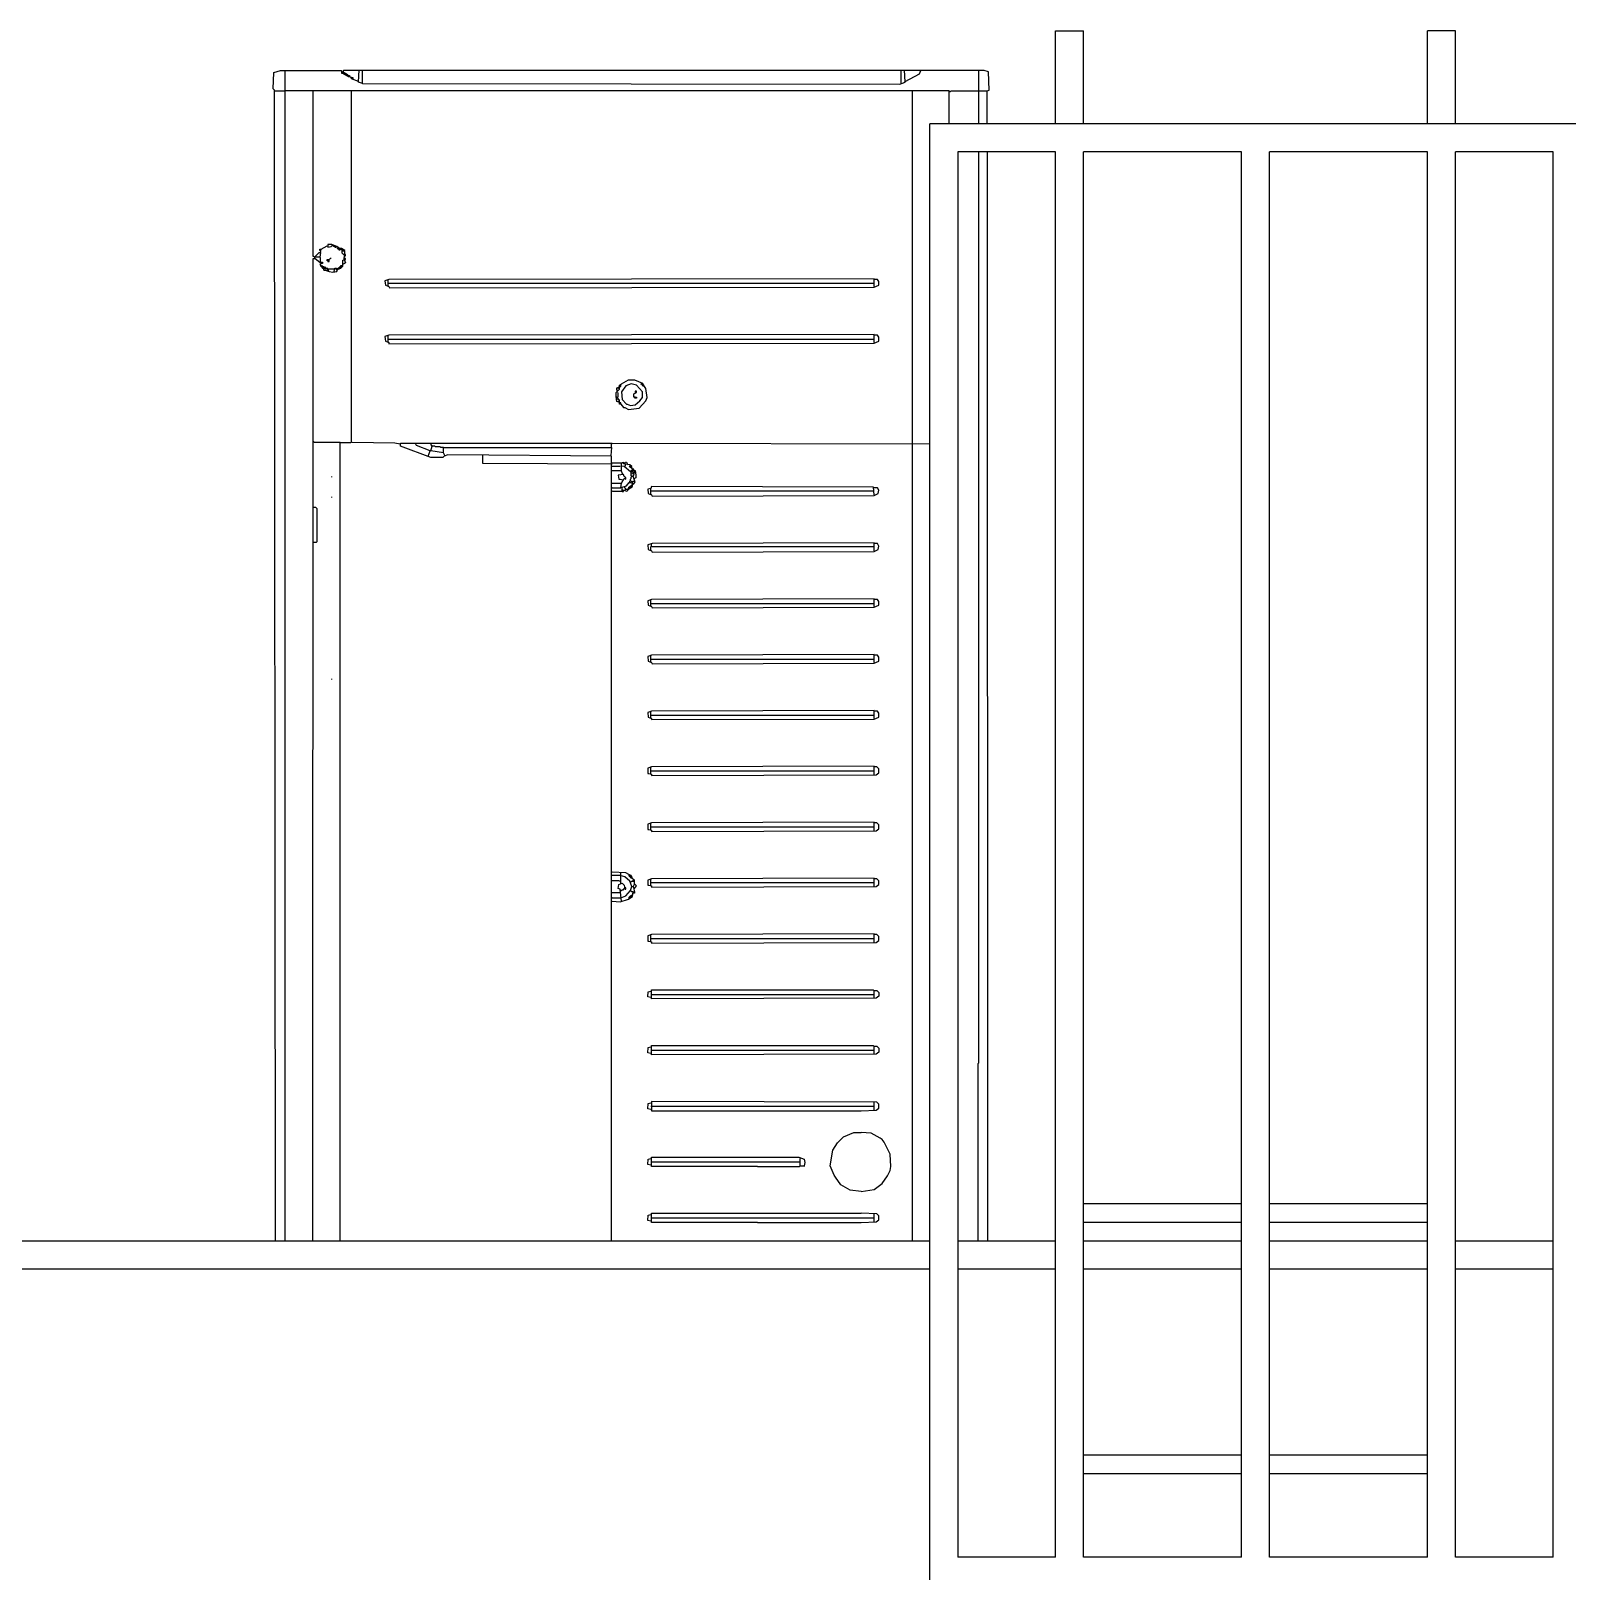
# Model space of a CAD drawing. Extents: x 3792242 to 5145247, y -1546315 to -1031918.
# Drawn here: x 3852136 to 3853788, y -1489085 to -1487430 of the extents above; entities that cross this region are included whole.
import ezdxf

# ---------------------------------------------------------------- set-up
doc = ezdxf.new("R2010")
doc.units = 0
doc.header["$MEASUREMENT"] = 0
for name, color, linetype in [('POZEMOK', 7, 'CONTINUOUS'), ('TENKÁ', 7, 'CONTINUOUS'), ('tzb', 153, 'CONTINUOUS'), ('ZZ-chladenie', 133, 'CONTINUOUS')]:
    doc.layers.add(name, color=color, linetype=linetype)

msp = doc.modelspace()

# ---------------------------------------------------------------- linework, layer by layer
at = {"layer": 'POZEMOK', "color": 8}
for p, q in [((3853237.693, -1487530.27), (3853237.693, -1487430.27)), ((3853237.693, -1487430.27), (3853267.693, -1487430.27)), ((3853267.693, -1487530.27), (3853267.693, -1487430.27)), ((3853667.693, -1487430.27), (3853637.693, -1487430.27)), ((3853637.693, -1487530.27), (3853637.693, -1487430.27)), ((3853667.693, -1487530.27), (3853667.693, -1487430.27))]:
    msp.add_line(p, q, dxfattribs=at)
at = {"layer": 'TENKÁ'}
for p, q in [((3810412.693, -1488730.27), (3853102.693, -1488730.27)), ((3853132.693, -1488730.27), (3853237.693, -1488730.27)), ((3853267.693, -1488730.27), (3853437.693, -1488730.27)), ((3853467.693, -1488730.27), (3853637.693, -1488730.27)), ((3853667.693, -1488730.27), (3853772.693, -1488730.27)), ((3811012.693, -1488760.27), (3853102.693, -1488760.27)), ((3853132.693, -1488760.27), (3853237.693, -1488760.27)), ((3853267.693, -1488760.27), (3853437.693, -1488760.27)), ((3853467.693, -1488760.27), (3853637.693, -1488760.27)), ((3853667.693, -1488760.27), (3853772.693, -1488760.27))]:
    msp.add_line(p, q, dxfattribs=at)
at = {"layer": 'tzb', "color": 8, "ltscale": 0.25}
for p, q in [((3853102.693, -1490640.27), (3853102.693, -1487530.27)), ((3853802.693, -1487530.27), (3853102.693, -1487530.27)), ((3853132.693, -1487560.27), (3853132.693, -1489070.27)), ((3853237.693, -1487560.27), (3853132.693, -1487560.27)), ((3853237.693, -1489070.27), (3853237.693, -1487560.27)), ((3853437.693, -1487560.27), (3853267.693, -1487560.27)), ((3853267.693, -1489070.27), (3853267.693, -1487560.27)), ((3853437.693, -1489070.27), (3853437.693, -1487560.27)), ((3853637.693, -1487560.27), (3853467.693, -1487560.27)), ((3853467.693, -1489070.27), (3853467.693, -1487560.27)), ((3853637.693, -1489070.27), (3853637.693, -1487560.27)), ((3853772.693, -1487560.27), (3853667.693, -1487560.27)), ((3853667.693, -1489070.27), (3853667.693, -1487560.27)), ((3853772.693, -1489070.27), (3853772.693, -1487560.27)), ((3853267.693, -1488690.27), (3853437.693, -1488690.27)), ((3853467.693, -1488690.27), (3853637.693, -1488690.27)), ((3853267.693, -1488710.27), (3853437.693, -1488710.27)), ((3853467.693, -1488710.27), (3853637.693, -1488710.27)), ((3853267.693, -1488960.27), (3853437.693, -1488960.27)), ((3853467.693, -1488960.27), (3853637.693, -1488960.27)), ((3853267.693, -1488980.27), (3853437.693, -1488980.27)), ((3853467.693, -1488980.27), (3853637.693, -1488980.27)), ((3853237.693, -1489070.27), (3853132.693, -1489070.27)), ((3853437.693, -1489070.27), (3853267.693, -1489070.27)), ((3853637.693, -1489070.27), (3853467.693, -1489070.27)), ((3853772.693, -1489070.27), (3853667.693, -1489070.27))]:
    msp.add_line(p, q, dxfattribs=at)
at = {"layer": 'ZZ-chladenie'}
for p, q in [((3852396.976, -1487492.572), (3852397.681, -1487474.921)), ((3852397.681, -1487474.921), (3852404.742, -1487472.802)), ((3852404.742, -1487472.802), (3852470.405, -1487472.802)), ((3852409.684, -1488730.27), (3852409.684, -1487472.802)), ((3852470.405, -1487472.802), (3852470.405, -1487475.626)), ((3852471.111, -1487474.214), (3852470.405, -1487474.214)), ((3852470.405, -1487475.626), (3852471.817, -1487475.626)), ((3852471.817, -1487474.921), (3852471.111, -1487474.214)), ((3852472.523, -1487472.802), (3852471.817, -1487474.921)), ((3852471.817, -1487474.921), (3852473.229, -1487474.921)), ((3852471.817, -1487475.626), (3852471.817, -1487476.333)), ((3852471.817, -1487475.626), (3852476.054, -1487478.451)), ((3853160.925, -1487472.802), (3852472.523, -1487472.802)), ((3852473.229, -1487474.921), (3852476.759, -1487477.039)), ((3852473.229, -1487476.333), (3852473.229, -1487475.626)), ((3852473.229, -1487477.039), (3852473.229, -1487476.333)), ((3852473.935, -1487477.039), (3852473.229, -1487477.039)), ((3852473.935, -1487477.039), (3852474.642, -1487476.333)), ((3852474.642, -1487476.333), (3852475.347, -1487477.039)), ((3852475.347, -1487477.745), (3852475.347, -1487478.451)), ((3852476.054, -1487478.451), (3852478.878, -1487478.451)), ((3852476.759, -1487477.039), (3852476.759, -1487478.451)), ((3852477.466, -1487479.863), (3852477.466, -1487478.451)), ((3852478.878, -1487479.863), (3852477.466, -1487479.863)), ((3852478.878, -1487478.451), (3852478.878, -1487479.863)), ((3852479.584, -1487479.863), (3852478.878, -1487479.863)), ((3852480.29, -1487480.569), (3852479.584, -1487479.863)), ((3852480.996, -1487480.569), (3852480.29, -1487480.569)), ((3852480.996, -1487481.981), (3852480.996, -1487480.569)), ((3852480.996, -1487480.569), (3852482.408, -1487480.569)), ((3852482.408, -1487480.569), (3852482.408, -1487481.981)), ((3852488.762, -1487485.512), (3852489.469, -1487472.097)), ((3852492.999, -1487486.924), (3852492.999, -1487472.097)), ((3853071.963, -1487486.924), (3853071.963, -1487472.097)), ((3853076.199, -1487485.512), (3853075.493, -1487472.097)), ((3853076.199, -1487484.805), (3853091.732, -1487476.333)), ((3853091.732, -1487476.333), (3853093.144, -1487472.802)), ((3853093.144, -1487472.802), (3853093.144, -1487472.097)), ((3853155.277, -1487530.27), (3853155.277, -1487472.802)), ((3853165.868, -1487474.214), (3853160.925, -1487472.802)), ((3853166.574, -1487493.984), (3853165.868, -1487474.214)), ((3852398.388, -1487493.984), (3852396.976, -1487492.572)), ((3852399.436, -1488730.27), (3852398.388, -1487493.984)), ((3852399.093, -1487494.69), (3852409.684, -1487494.69)), ((3853123.505, -1487494.69), (3852409.684, -1487494.69)), ((3852440.045, -1487495.396), (3852439.339, -1487494.69)), ((3852440.045, -1487672.616), (3852440.045, -1487495.396)), ((3852488.762, -1487484.805), (3852480.996, -1487481.981)), ((3852480.996, -1487871.722), (3852480.996, -1487494.69)), ((3852492.999, -1487486.924), (3852488.762, -1487485.512)), ((3852492.999, -1487486.924), (3853070.551, -1487487.63)), ((3853070.551, -1487487.63), (3853076.199, -1487485.512)), ((3853076.199, -1487484.805), (3853075.493, -1487484.1)), ((3853083.966, -1487530.27), (3853083.966, -1487494.69)), ((3853083.966, -1488730.27), (3853083.966, -1487494.69)), ((3853123.523, -1487530.27), (3853123.505, -1487494.69)), ((3853124.211, -1487495.396), (3853123.505, -1487495.396)), ((3853124.211, -1487495.396), (3853124.917, -1487495.396)), ((3853124.917, -1487495.396), (3853125.623, -1487494.69)), ((3853125.623, -1487494.69), (3853155.277, -1487494.69)), ((3853155.277, -1487494.69), (3853164.456, -1487494.69)), ((3853164.456, -1487494.69), (3853166.574, -1487493.984)), ((3853164.472, -1487530.27), (3853164.456, -1487494.69)), ((3853164.472, -1487530.27), (3853164.456, -1487494.69)), ((3853155.277, -1488538.943), (3853155.277, -1487560.27)), ((3853165.025, -1488730.27), (3853164.486, -1487560.27)), ((3853165.025, -1488730.27), (3853164.486, -1487560.27)), ((3852448.518, -1487664.849), (3852454.872, -1487661.319)), ((3852454.872, -1487661.319), (3852455.578, -1487662.025)), ((3852459.814, -1487659.907), (3852455.578, -1487659.907)), ((3852455.578, -1487659.907), (3852455.578, -1487662.731)), ((3852455.578, -1487662.731), (3852459.108, -1487662.025)), ((3852459.108, -1487662.025), (3852460.521, -1487660.613)), ((3852465.463, -1487662.025), (3852459.814, -1487659.907)), ((3852460.521, -1487660.613), (3852460.521, -1487659.907)), ((3852461.933, -1487662.025), (3852461.933, -1487660.613)), ((3852463.345, -1487662.025), (3852461.933, -1487662.025)), ((3852463.345, -1487661.319), (3852463.345, -1487660.613)), ((3852463.345, -1487661.319), (3852463.345, -1487662.025)), ((3852463.345, -1487662.025), (3852463.345, -1487662.731)), ((3852463.345, -1487662.731), (3852464.757, -1487662.731)), ((3852464.757, -1487662.025), (3852464.757, -1487661.319)), ((3852464.757, -1487662.731), (3852464.757, -1487662.025)), ((3852468.287, -1487664.143), (3852465.463, -1487662.025)), ((3852466.169, -1487662.731), (3852466.169, -1487662.025)), ((3852439.543, -1488730.27), (3852440.045, -1487674.734)), ((3852440.751, -1487672.616), (3852440.045, -1487672.616)), ((3852440.045, -1487674.734), (3852442.163, -1487674.734)), ((3852441.457, -1487673.322), (3852440.751, -1487672.616)), ((3852441.457, -1487673.322), (3852446.399, -1487668.379)), ((3852447.106, -1487673.322), (3852441.457, -1487673.322)), ((3852441.457, -1487674.028), (3852441.457, -1487674.734)), ((3852442.163, -1487674.734), (3852447.106, -1487678.97)), ((3852446.399, -1487668.379), (3852447.811, -1487668.379)), ((3852447.106, -1487666.261), (3852447.106, -1487664.849)), ((3852447.106, -1487664.849), (3852448.518, -1487664.849)), ((3852447.811, -1487666.261), (3852447.106, -1487666.261)), ((3852447.811, -1487668.379), (3852447.106, -1487673.322)), ((3852447.811, -1487674.028), (3852447.106, -1487673.322)), ((3852447.106, -1487678.97), (3852449.93, -1487678.97)), ((3852447.811, -1487668.379), (3852448.518, -1487664.849)), ((3852447.811, -1487666.261), (3852448.518, -1487666.261)), ((3852447.811, -1487678.97), (3852447.811, -1487674.028)), ((3852448.518, -1487680.382), (3852448.518, -1487678.97)), ((3852449.93, -1487678.97), (3852449.93, -1487680.382)), ((3852454.872, -1487677.558), (3852454.872, -1487676.146)), ((3852454.872, -1487676.146), (3852456.284, -1487676.146)), ((3852455.578, -1487677.558), (3852454.872, -1487677.558)), ((3852456.284, -1487676.852), (3852455.578, -1487677.558)), ((3852455.578, -1487677.558), (3852455.578, -1487678.264)), ((3852455.578, -1487678.264), (3852456.99, -1487678.264)), ((3852456.284, -1487676.146), (3852456.284, -1487676.852)), ((3852456.99, -1487676.146), (3852457.696, -1487675.44)), ((3852456.99, -1487678.264), (3852456.99, -1487676.146)), ((3852457.696, -1487675.44), (3852458.402, -1487674.734)), ((3852458.402, -1487674.734), (3852459.108, -1487674.028)), ((3852466.169, -1487664.143), (3852466.169, -1487663.437)), ((3852466.169, -1487663.437), (3852466.875, -1487664.143)), ((3852466.875, -1487664.849), (3852466.169, -1487664.143)), ((3852466.875, -1487664.143), (3852467.581, -1487663.437)), ((3852466.875, -1487664.143), (3852467.581, -1487664.849)), ((3852467.581, -1487664.849), (3852466.875, -1487664.849)), ((3852467.581, -1487663.437), (3852468.287, -1487664.143)), ((3852467.581, -1487664.849), (3852468.287, -1487664.143)), ((3852467.581, -1487664.849), (3852467.581, -1487665.555)), ((3852467.581, -1487665.555), (3852468.993, -1487665.555)), ((3852468.993, -1487664.143), (3852468.287, -1487664.143)), ((3852470.405, -1487664.143), (3852468.287, -1487664.143)), ((3852468.993, -1487664.849), (3852468.993, -1487664.143)), ((3852468.993, -1487665.555), (3852468.993, -1487664.849)), ((3852473.935, -1487666.261), (3852470.405, -1487664.143)), ((3852470.405, -1487665.555), (3852470.405, -1487664.849)), ((3852470.405, -1487664.849), (3852471.111, -1487665.555)), ((3852471.111, -1487665.555), (3852470.405, -1487665.555)), ((3852471.111, -1487665.555), (3852471.817, -1487664.849)), ((3852471.111, -1487669.085), (3852471.111, -1487665.555)), ((3852471.817, -1487669.791), (3852471.111, -1487669.085)), ((3852471.817, -1487664.849), (3852472.523, -1487665.555)), ((3852471.817, -1487666.261), (3852472.523, -1487665.555)), ((3852471.817, -1487666.967), (3852471.817, -1487666.261)), ((3852472.523, -1487666.967), (3852471.817, -1487666.967)), ((3852472.523, -1487670.497), (3852471.817, -1487669.791)), ((3852471.817, -1487676.852), (3852474.642, -1487676.146)), ((3852471.817, -1487683.207), (3852471.817, -1487676.852)), ((3852473.229, -1487665.555), (3852472.523, -1487665.555)), ((3852473.229, -1487666.261), (3852472.523, -1487666.967)), ((3852473.229, -1487670.497), (3852472.523, -1487670.497)), ((3852473.229, -1487666.261), (3852473.229, -1487665.555)), ((3852473.229, -1487674.734), (3852473.935, -1487669.791)), ((3852474.642, -1487670.497), (3852473.229, -1487670.497)), ((3852473.229, -1487671.91), (3852474.642, -1487671.91)), ((3852473.229, -1487676.146), (3852473.229, -1487674.734)), ((3852474.642, -1487674.734), (3852473.229, -1487674.734)), ((3852473.229, -1487676.146), (3852474.642, -1487679.676)), ((3852473.935, -1487669.791), (3852473.935, -1487666.261)), ((3852474.642, -1487671.91), (3852474.642, -1487670.497)), ((3852474.642, -1487676.146), (3852474.642, -1487674.734)), ((3852449.93, -1487680.382), (3852447.106, -1487681.088)), ((3852447.106, -1487681.088), (3852449.93, -1487685.324)), ((3852447.811, -1487682.5), (3852448.518, -1487681.794)), ((3852448.518, -1487683.207), (3852447.811, -1487682.5)), ((3852448.518, -1487683.912), (3852448.518, -1487683.207)), ((3852449.223, -1487683.912), (3852448.518, -1487683.912)), ((3852450.635, -1487683.912), (3852449.223, -1487682.5)), ((3852449.223, -1487683.912), (3852449.93, -1487683.207)), ((3852449.93, -1487684.619), (3852449.223, -1487683.912)), ((3852449.93, -1487683.207), (3852450.635, -1487683.912)), ((3852450.635, -1487685.324), (3852449.93, -1487684.619)), ((3852449.93, -1487685.324), (3852450.635, -1487685.324)), ((3852451.342, -1487683.912), (3852450.635, -1487683.912)), ((3852453.46, -1487684.619), (3852450.635, -1487683.912)), ((3852450.635, -1487686.031), (3852450.635, -1487685.324)), ((3852450.635, -1487685.324), (3852451.342, -1487687.443)), ((3852451.342, -1487686.031), (3852450.635, -1487686.031)), ((3852451.342, -1487684.619), (3852451.342, -1487683.912)), ((3852451.342, -1487686.031), (3852452.048, -1487685.324)), ((3852451.342, -1487687.443), (3852452.754, -1487687.443)), ((3852452.048, -1487685.324), (3852452.048, -1487684.619)), ((3852452.754, -1487687.443), (3852453.46, -1487684.619)), ((3852452.754, -1487687.443), (3852452.754, -1487688.148)), ((3852452.754, -1487687.443), (3852456.99, -1487688.855)), ((3852453.46, -1487685.324), (3852455.578, -1487685.324)), ((3852454.872, -1487686.736), (3852455.578, -1487686.031)), ((3852454.872, -1487688.148), (3852454.872, -1487686.736)), ((3852455.578, -1487686.031), (3852462.639, -1487686.031)), ((3852456.284, -1487686.736), (3852455.578, -1487686.736)), ((3852456.284, -1487688.148), (3852456.284, -1487686.736)), ((3852456.284, -1487688.148), (3852456.284, -1487688.855)), ((3852456.99, -1487688.855), (3852461.226, -1487689.561)), ((3852461.226, -1487689.561), (3852465.463, -1487688.855)), ((3852462.639, -1487688.855), (3852463.345, -1487685.324)), ((3852463.345, -1487685.324), (3852464.757, -1487685.324)), ((3852464.757, -1487685.324), (3852466.169, -1487686.031)), ((3852464.757, -1487686.736), (3852464.757, -1487686.031)), ((3852465.463, -1487687.443), (3852464.757, -1487686.736)), ((3852465.463, -1487688.855), (3852466.169, -1487686.736)), ((3852465.463, -1487687.443), (3852466.169, -1487687.443)), ((3852466.169, -1487686.031), (3852470.405, -1487682.5)), ((3852466.169, -1487686.031), (3852466.169, -1487685.324)), ((3852466.169, -1487686.736), (3852469.699, -1487685.324)), ((3852466.169, -1487687.443), (3852466.169, -1487686.736)), ((3852467.581, -1487685.324), (3852467.581, -1487684.619)), ((3852467.581, -1487684.619), (3852468.287, -1487684.619)), ((3852467.581, -1487685.324), (3852467.581, -1487686.031)), ((3852468.287, -1487684.619), (3852468.993, -1487683.912)), ((3852468.287, -1487684.619), (3852468.993, -1487685.324)), ((3852468.993, -1487683.912), (3852469.699, -1487683.207)), ((3852468.993, -1487685.324), (3852469.699, -1487684.619)), ((3852469.699, -1487683.207), (3852469.699, -1487682.5)), ((3852469.699, -1487682.5), (3852470.405, -1487682.5)), ((3852469.699, -1487685.324), (3852471.817, -1487683.207)), ((3852469.699, -1487684.619), (3852470.405, -1487684.619)), ((3852471.111, -1487683.207), (3852470.405, -1487682.5)), ((3852470.405, -1487683.912), (3852471.111, -1487683.207)), ((3852470.405, -1487684.619), (3852470.405, -1487683.912)), ((3852474.642, -1487679.676), (3852472.523, -1487681.088)), ((3852521.241, -1487697.327), (3852517.005, -1487698.739)), ((3852517.005, -1487698.739), (3852517.711, -1487703.682)), ((3852517.711, -1487703.682), (3852521.241, -1487705.094)), ((3852520.535, -1487704.388), (3852520.535, -1487698.034)), ((3852520.535, -1487701.564), (3853043.014, -1487701.564)), ((3852520.535, -1487704.388), (3852520.535, -1487705.094)), ((3853043.014, -1487696.622), (3852521.241, -1487697.327)), ((3852521.241, -1487705.094), (3852521.947, -1487706.506)), ((3852521.947, -1487706.506), (3853043.014, -1487705.8)), ((3853043.014, -1487705.094), (3853043.014, -1487696.622)), ((3853046.545, -1487697.327), (3853043.014, -1487697.327)), ((3853043.014, -1487705.8), (3853047.957, -1487703.682)), ((3853047.957, -1487699.446), (3853046.545, -1487697.327)), ((3853047.957, -1487703.682), (3853047.957, -1487699.446)), ((3852521.241, -1487757.342), (3852517.005, -1487758.754)), ((3852517.005, -1487758.754), (3852517.711, -1487763.697)), ((3852520.535, -1487764.402), (3852520.535, -1487758.048)), ((3852520.535, -1487761.578), (3853043.014, -1487761.578)), ((3853043.014, -1487756.636), (3852521.241, -1487757.342)), ((3853043.014, -1487765.109), (3853043.014, -1487756.636)), ((3853046.545, -1487757.342), (3853043.014, -1487757.342)), ((3853047.957, -1487759.46), (3853046.545, -1487757.342)), ((3853047.957, -1487763.697), (3853047.957, -1487759.46)), ((3852517.711, -1487763.697), (3852521.241, -1487765.109)), ((3852520.535, -1487764.402), (3852520.535, -1487765.109)), ((3852521.241, -1487765.109), (3852521.241, -1487766.521)), ((3852521.241, -1487766.521), (3853043.014, -1487765.815)), ((3853043.014, -1487765.815), (3853047.957, -1487763.697)), ((3852769.066, -1487811.002), (3852771.184, -1487809.59)), ((3852769.066, -1487815.239), (3852769.066, -1487811.002)), ((3852770.478, -1487811.002), (3852770.478, -1487810.296)), ((3852770.478, -1487812.414), (3852770.478, -1487811.002)), ((3852771.184, -1487809.59), (3852778.95, -1487805.354)), ((3852776.126, -1487811.708), (3852771.184, -1487818.063)), ((3852781.775, -1487809.59), (3852776.126, -1487811.708)), ((3852778.95, -1487805.354), (3852785.305, -1487805.354)), ((3852787.423, -1487811.002), (3852781.775, -1487809.59)), ((3852785.305, -1487805.354), (3852793.777, -1487808.884)), ((3852793.777, -1487818.063), (3852787.423, -1487811.002)), ((3852793.777, -1487808.884), (3852792.365, -1487810.296)), ((3852792.365, -1487810.296), (3852792.365, -1487809.59)), ((3852792.365, -1487809.59), (3852793.777, -1487809.59)), ((3852794.484, -1487810.296), (3852793.072, -1487811.002)), ((3852793.072, -1487811.002), (3852795.896, -1487812.414)), ((3852794.484, -1487809.59), (3852793.777, -1487809.59)), ((3852794.484, -1487810.296), (3852794.484, -1487809.59)), ((3852795.189, -1487811.002), (3852794.484, -1487810.296)), ((3852797.308, -1487814.532), (3852794.484, -1487810.296)), ((3852794.484, -1487811.708), (3852795.189, -1487811.002)), ((3852794.484, -1487811.708), (3852794.484, -1487812.414)), ((3852765.536, -1487818.768), (3852769.066, -1487815.239)), ((3852765.536, -1487823.005), (3852765.536, -1487818.768)), ((3852766.241, -1487828.654), (3852765.536, -1487823.005)), ((3852766.241, -1487823.711), (3852765.536, -1487823.711)), ((3852766.241, -1487815.944), (3852766.241, -1487813.826)), ((3852766.241, -1487813.826), (3852767.654, -1487813.826)), ((3852766.241, -1487815.944), (3852766.948, -1487815.944)), ((3852766.948, -1487815.944), (3852766.241, -1487816.651)), ((3852766.241, -1487816.651), (3852766.241, -1487817.356)), ((3852766.241, -1487817.356), (3852766.948, -1487817.356)), ((3852766.241, -1487823.711), (3852766.948, -1487823.711)), ((3852767.654, -1487825.123), (3852766.241, -1487825.123)), ((3852767.654, -1487819.475), (3852766.948, -1487818.768)), ((3852766.948, -1487823.711), (3852767.654, -1487823.005)), ((3852766.948, -1487826.535), (3852767.654, -1487825.829)), ((3852768.36, -1487826.535), (3852766.948, -1487826.535)), ((3852767.654, -1487813.826), (3852767.654, -1487813.12)), ((3852767.654, -1487813.12), (3852769.066, -1487813.12)), ((3852767.654, -1487813.826), (3852768.36, -1487814.532)), ((3852767.654, -1487823.005), (3852767.654, -1487819.475)), ((3852767.654, -1487825.829), (3852767.654, -1487825.123)), ((3852767.654, -1487828.654), (3852768.36, -1487827.947)), ((3852768.36, -1487814.532), (3852769.066, -1487814.532)), ((3852769.066, -1487827.242), (3852768.36, -1487826.535)), ((3852768.36, -1487827.947), (3852769.066, -1487827.947)), ((3852769.066, -1487813.12), (3852769.772, -1487812.414)), ((3852769.066, -1487830.066), (3852769.066, -1487827.242)), ((3852769.772, -1487812.414), (3852770.478, -1487812.414)), ((3852771.184, -1487818.063), (3852771.89, -1487826.535)), ((3852771.89, -1487826.535), (3852776.832, -1487831.478)), ((3852784.599, -1487820.18), (3852787.423, -1487818.768)), ((3852784.599, -1487823.005), (3852784.599, -1487820.18)), ((3852786.011, -1487825.123), (3852784.599, -1487823.005)), ((3852786.011, -1487823.711), (3852785.305, -1487823.711)), ((3852787.423, -1487817.356), (3852786.011, -1487817.356)), ((3852786.011, -1487817.356), (3852786.011, -1487818.768)), ((3852786.011, -1487823.711), (3852787.423, -1487823.711)), ((3852787.423, -1487825.123), (3852786.011, -1487825.123)), ((3852786.011, -1487832.184), (3852790.953, -1487827.947)), ((3852787.423, -1487818.768), (3852787.423, -1487817.356)), ((3852787.423, -1487823.711), (3852787.423, -1487825.123)), ((3852790.248, -1487835.714), (3852797.308, -1487827.947)), ((3852790.953, -1487827.947), (3852793.777, -1487824.417)), ((3852793.777, -1487824.417), (3852793.777, -1487818.063)), ((3852798.72, -1487824.417), (3852797.308, -1487814.532)), ((3852797.308, -1487827.947), (3852798.72, -1487824.417)), ((3852770.478, -1487830.066), (3852766.241, -1487828.654)), ((3852769.066, -1487831.478), (3852769.066, -1487830.066)), ((3852770.478, -1487831.478), (3852769.066, -1487831.478)), ((3852770.478, -1487831.478), (3852770.478, -1487830.066)), ((3852770.478, -1487831.478), (3852771.184, -1487832.184)), ((3852770.478, -1487831.478), (3852773.302, -1487835.008)), ((3852773.302, -1487835.008), (3852774.714, -1487835.008)), ((3852774.714, -1487835.008), (3852778.95, -1487837.126)), ((3852776.832, -1487831.478), (3852777.538, -1487831.478)), ((3852777.538, -1487831.478), (3852781.069, -1487832.89)), ((3852778.95, -1487837.126), (3852790.248, -1487835.714)), ((3852781.069, -1487832.89), (3852786.011, -1487832.184)), ((3852440.751, -1487871.722), (3852440.045, -1487871.722)), ((3852441.457, -1487872.429), (3852440.751, -1487871.722)), ((3852468.993, -1487872.429), (3852441.457, -1487872.429)), ((3852468.993, -1488730.27), (3852468.993, -1487872.429)), ((3852468.993, -1487872.429), (3852480.29, -1487872.429)), ((3852480.29, -1487872.429), (3852480.996, -1487871.722)), ((3852481.702, -1487872.429), (3852480.996, -1487871.722)), ((3852527.596, -1487873.135), (3852481.702, -1487872.429)), ((3852533.244, -1487874.547), (3852527.596, -1487873.135)), ((3852533.95, -1487876.665), (3852533.95, -1487873.135)), ((3852533.95, -1487873.135), (3852761.3, -1487873.135)), ((3852566.428, -1487888.668), (3852533.95, -1487876.665)), ((3852550.895, -1487875.959), (3852550.189, -1487874.547)), ((3852565.722, -1487881.608), (3852550.895, -1487875.959)), ((3852567.84, -1487876.665), (3852566.428, -1487874.547)), ((3852566.428, -1487881.608), (3852567.84, -1487876.665)), ((3852570.664, -1487876.665), (3852567.84, -1487876.665)), ((3852571.371, -1487877.371), (3852570.664, -1487876.665)), ((3852576.313, -1487877.371), (3852571.371, -1487877.371)), ((3852577.019, -1487878.077), (3852576.313, -1487877.371)), ((3852579.843, -1487878.077), (3852577.019, -1487878.077)), ((3852579.843, -1487883.726), (3852579.843, -1487878.077)), ((3852579.843, -1487878.077), (3852760.593, -1487878.077)), ((3852760.593, -1487878.077), (3852759.887, -1487886.55)), ((3852760.593, -1487874.547), (3852761.3, -1487873.841)), ((3852760.593, -1487878.077), (3852760.593, -1487874.547)), ((3852761.3, -1487873.135), (3853102.693, -1487873.882)), ((3852563.604, -1487887.256), (3852565.722, -1487881.608)), ((3852579.843, -1487883.726), (3852566.428, -1487881.608)), ((3852579.138, -1487888.668), (3852566.428, -1487888.668)), ((3852580.55, -1487887.256), (3852579.138, -1487888.668)), ((3852581.255, -1487886.55), (3852579.843, -1487883.726)), ((3852584.786, -1487885.844), (3852580.55, -1487887.256)), ((3852760.593, -1487887.256), (3852584.786, -1487885.844)), ((3852622.206, -1487886.55), (3852622.206, -1487885.844)), ((3852622.206, -1487895.022), (3852622.206, -1487886.55)), ((3852759.887, -1487886.55), (3852759.887, -1487887.256)), ((3852760.593, -1488730.27), (3852760.593, -1487887.256)), ((3852761.3, -1487894.316), (3852770.478, -1487894.316)), ((3852771.184, -1487894.316), (3852773.302, -1487893.61)), ((3852771.184, -1487903.495), (3852771.184, -1487894.316)), ((3852773.302, -1487895.022), (3852771.89, -1487894.316)), ((3852773.302, -1487893.61), (3852773.302, -1487895.022)), ((3852774.714, -1487895.729), (3852775.42, -1487893.61)), ((3852775.42, -1487893.61), (3852776.832, -1487893.61)), ((3852776.832, -1487893.61), (3852778.245, -1487896.434)), ((3852459.814, -1487909.849), (3852459.814, -1487909.144)), ((3852761.3, -1487895.729), (3852622.206, -1487895.022)), ((3852760.593, -1487902.789), (3852770.478, -1487902.789)), ((3852761.3, -1487897.847), (3852769.772, -1487897.847)), ((3852773.302, -1487907.025), (3852767.654, -1487907.732)), ((3852767.654, -1487907.732), (3852768.36, -1487911.968)), ((3852774.008, -1487898.553), (3852771.184, -1487897.847)), ((3852772.596, -1487907.025), (3852771.184, -1487903.495)), ((3852773.302, -1487895.022), (3852774.714, -1487895.022)), ((3852774.008, -1487909.144), (3852773.302, -1487907.025)), ((3852781.069, -1487904.201), (3852774.008, -1487898.553)), ((3852776.126, -1487910.556), (3852774.008, -1487909.144)), ((3852775.42, -1487895.729), (3852774.714, -1487895.022)), ((3852780.363, -1487896.434), (3852774.714, -1487895.729)), ((3852774.714, -1487897.847), (3852775.42, -1487897.141)), ((3852774.714, -1487898.553), (3852774.714, -1487897.847)), ((3852775.42, -1487896.434), (3852775.42, -1487895.729)), ((3852775.42, -1487897.141), (3852775.42, -1487896.434)), ((3852776.126, -1487911.968), (3852776.126, -1487910.556)), ((3852783.187, -1487901.377), (3852779.657, -1487897.847)), ((3852779.657, -1487897.847), (3852781.069, -1487897.847)), ((3852782.481, -1487898.553), (3852780.363, -1487896.434)), ((3852780.363, -1487899.259), (3852780.363, -1487898.553)), ((3852781.069, -1487899.259), (3852780.363, -1487899.259)), ((3852781.775, -1487897.847), (3852781.069, -1487897.847)), ((3852781.069, -1487899.259), (3852781.775, -1487899.965)), ((3852781.775, -1487906.319), (3852781.069, -1487906.319)), ((3852781.775, -1487898.553), (3852781.775, -1487897.847)), ((3852782.481, -1487899.259), (3852781.775, -1487898.553)), ((3852781.775, -1487899.965), (3852782.481, -1487899.259)), ((3852781.775, -1487899.965), (3852782.481, -1487899.259)), ((3852781.775, -1487908.437), (3852781.775, -1487902.789)), ((3852781.775, -1487902.789), (3852786.011, -1487902.789)), ((3852782.481, -1487903.495), (3852781.775, -1487904.201)), ((3852781.775, -1487904.201), (3852783.187, -1487904.201)), ((3852781.775, -1487906.319), (3852784.599, -1487905.613)), ((3852783.893, -1487909.144), (3852781.775, -1487908.437)), ((3852781.775, -1487909.849), (3852782.481, -1487909.144)), ((3852781.775, -1487911.261), (3852781.775, -1487909.849)), ((3852783.187, -1487902.789), (3852782.481, -1487898.553)), ((3852784.599, -1487905.613), (3852782.481, -1487903.495)), ((3852782.481, -1487909.144), (3852782.481, -1487908.437)), ((3852784.599, -1487901.377), (3852783.187, -1487901.377)), ((3852783.893, -1487909.144), (3852785.305, -1487905.613)), ((3852786.011, -1487914.792), (3852783.893, -1487909.144)), ((3852784.599, -1487902.083), (3852784.599, -1487901.377)), ((3852785.305, -1487905.613), (3852784.599, -1487904.201)), ((3852784.599, -1487904.201), (3852786.011, -1487904.201)), ((3852786.717, -1487910.556), (3852785.305, -1487911.261)), ((3852786.011, -1487902.789), (3852786.717, -1487907.732)), ((3852786.717, -1487907.732), (3852786.717, -1487910.556)), ((3852760.593, -1487916.204), (3852770.478, -1487916.204)), ((3852761.3, -1487921.147), (3852760.593, -1487921.147)), ((3852761.3, -1487921.147), (3852770.478, -1487921.147)), ((3852762.005, -1487925.383), (3852761.3, -1487924.677)), ((3852771.89, -1487925.383), (3852762.005, -1487925.383)), ((3852768.36, -1487911.968), (3852769.772, -1487911.968)), ((3852769.772, -1487911.968), (3852772.596, -1487912.674)), ((3852770.478, -1487921.147), (3852771.184, -1487916.204)), ((3852771.184, -1487916.204), (3852774.008, -1487911.261)), ((3852771.89, -1487923.971), (3852771.184, -1487923.971)), ((3852771.89, -1487920.44), (3852776.832, -1487919.028)), ((3852771.89, -1487925.383), (3852771.89, -1487920.44)), ((3852771.89, -1487925.383), (3852773.302, -1487925.383)), ((3852772.596, -1487912.674), (3852773.302, -1487912.674)), ((3852777.538, -1487925.383), (3852772.596, -1487923.971)), ((3852772.596, -1487923.971), (3852773.302, -1487923.971)), ((3852773.302, -1487923.971), (3852773.302, -1487924.677)), ((3852773.302, -1487925.383), (3852773.302, -1487924.677)), ((3852774.008, -1487911.261), (3852774.714, -1487911.261)), ((3852774.714, -1487911.261), (3852774.714, -1487911.968)), ((3852774.714, -1487911.261), (3852776.126, -1487911.968)), ((3852774.714, -1487921.147), (3852774.714, -1487920.44)), ((3852775.42, -1487921.852), (3852774.714, -1487921.147)), ((3852774.714, -1487923.971), (3852775.42, -1487923.264)), ((3852774.714, -1487924.677), (3852774.714, -1487923.971)), ((3852775.42, -1487923.264), (3852775.42, -1487921.852)), ((3852775.42, -1487922.559), (3852778.95, -1487922.559)), ((3852776.832, -1487919.028), (3852779.657, -1487915.498)), ((3852778.95, -1487921.147), (3852777.538, -1487925.383)), ((3852784.599, -1487916.91), (3852778.95, -1487921.147)), ((3852778.95, -1487922.559), (3852783.187, -1487919.735)), ((3852780.363, -1487915.498), (3852779.657, -1487916.204)), ((3852779.657, -1487915.498), (3852781.069, -1487915.498)), ((3852779.657, -1487921.147), (3852780.363, -1487920.44)), ((3852779.657, -1487921.147), (3852780.363, -1487921.852)), ((3852780.363, -1487921.852), (3852779.657, -1487921.147)), ((3852780.363, -1487914.086), (3852781.069, -1487913.38)), ((3852780.363, -1487915.498), (3852780.363, -1487914.086)), ((3852780.363, -1487920.44), (3852780.363, -1487919.735)), ((3852780.363, -1487919.735), (3852781.069, -1487919.735)), ((3852780.363, -1487921.852), (3852781.069, -1487921.147)), ((3852781.069, -1487911.968), (3852781.775, -1487911.261)), ((3852781.069, -1487913.38), (3852781.069, -1487911.968)), ((3852781.775, -1487914.086), (3852781.069, -1487914.086)), ((3852781.069, -1487915.498), (3852784.599, -1487916.91)), ((3852781.775, -1487919.028), (3852781.069, -1487919.735)), ((3852781.069, -1487921.147), (3852781.775, -1487921.147)), ((3852782.481, -1487914.792), (3852781.775, -1487914.086)), ((3852782.481, -1487919.735), (3852781.775, -1487919.028)), ((3852781.775, -1487920.44), (3852782.481, -1487919.735)), ((3852781.775, -1487921.147), (3852781.775, -1487920.44)), ((3852783.187, -1487914.792), (3852782.481, -1487914.792)), ((3852783.187, -1487914.792), (3852783.893, -1487914.086)), ((3852783.187, -1487916.204), (3852783.187, -1487914.792)), ((3852783.187, -1487917.616), (3852783.187, -1487916.204)), ((3852783.187, -1487919.735), (3852783.187, -1487917.616)), ((3852783.893, -1487914.086), (3852785.305, -1487914.086)), ((3852785.305, -1487911.261), (3852784.599, -1487911.261)), ((3852784.599, -1487916.91), (3852786.011, -1487914.792)), ((3852802.956, -1487921.852), (3852799.426, -1487922.559)), ((3852799.426, -1487922.559), (3852800.132, -1487927.501)), ((3852800.132, -1487927.501), (3852803.663, -1487928.913)), ((3852803.663, -1487919.735), (3852802.956, -1487921.852)), ((3852802.956, -1487928.207), (3852802.956, -1487921.852)), ((3852802.956, -1487924.677), (3853043.014, -1487924.677)), ((3853042.309, -1487920.44), (3852803.663, -1487919.735)), ((3853043.014, -1487928.913), (3853042.309, -1487920.44)), ((3853046.545, -1487921.147), (3853043.014, -1487921.147)), ((3853043.014, -1487929.619), (3853047.251, -1487927.501)), ((3853047.957, -1487923.971), (3853046.545, -1487921.147)), ((3853047.251, -1487927.501), (3853047.957, -1487923.971)), ((3852442.869, -1487942.328), (3852439.339, -1487942.328)), ((3852443.575, -1487943.034), (3852442.869, -1487942.328)), ((3852444.281, -1487943.74), (3852443.575, -1487943.034)), ((3852444.281, -1487979.043), (3852444.281, -1487943.74)), ((3852459.814, -1487931.737), (3852459.814, -1487931.031)), ((3852802.956, -1487928.207), (3852802.956, -1487928.913)), ((3852803.663, -1487928.913), (3852804.368, -1487930.325)), ((3852804.368, -1487930.325), (3853043.014, -1487929.619)), ((3852439.339, -1487979.749), (3852443.575, -1487979.749)), ((3852443.575, -1487979.749), (3852444.281, -1487979.043)), ((3852804.368, -1487981.161), (3852799.426, -1487982.573)), ((3852799.426, -1487982.573), (3852800.132, -1487987.515)), ((3852800.132, -1487987.515), (3852803.663, -1487988.927)), ((3852802.956, -1487984.691), (3852803.663, -1487983.985)), ((3852802.956, -1487988.222), (3852802.956, -1487984.691)), ((3852802.956, -1487988.222), (3852802.956, -1487988.927)), ((3852803.663, -1487983.985), (3852803.663, -1487981.867)), ((3852804.368, -1487984.691), (3852803.663, -1487983.985)), ((3852803.663, -1487988.927), (3852804.368, -1487990.339)), ((3853043.014, -1487980.455), (3852804.368, -1487981.161)), ((3853043.014, -1487984.691), (3852804.368, -1487984.691)), ((3852804.368, -1487990.339), (3853043.014, -1487989.634)), ((3853043.014, -1487988.927), (3853043.014, -1487980.455)), ((3853046.545, -1487981.161), (3853043.014, -1487981.161)), ((3853043.014, -1487989.634), (3853047.251, -1487987.515)), ((3853047.957, -1487983.985), (3853046.545, -1487981.161)), ((3853047.251, -1487987.515), (3853047.957, -1487983.985)), ((3852803.663, -1488041.176), (3852799.426, -1488042.588)), ((3852799.426, -1488042.588), (3852800.132, -1488047.53)), ((3852802.956, -1488048.236), (3852802.956, -1488041.881)), ((3853043.014, -1488040.469), (3852803.663, -1488041.176)), ((3853043.014, -1488048.942), (3853043.014, -1488040.469)), ((3853046.545, -1488041.176), (3853043.014, -1488041.176)), ((3853047.957, -1488043.293), (3853046.545, -1488041.176)), ((3853047.957, -1488047.53), (3853047.957, -1488043.293)), ((3852800.132, -1488047.53), (3852803.663, -1488048.942)), ((3852802.956, -1488045.412), (3853043.014, -1488045.412)), ((3852802.956, -1488048.236), (3852802.956, -1488048.942)), ((3852803.663, -1488048.942), (3852804.368, -1488050.355)), ((3852804.368, -1488050.355), (3853043.014, -1488049.648)), ((3853043.014, -1488049.648), (3853047.957, -1488047.53)), ((3852803.663, -1488101.19), (3852799.426, -1488102.602)), ((3852799.426, -1488102.602), (3852800.132, -1488107.545)), ((3852800.132, -1488107.545), (3852803.663, -1488108.957)), ((3852802.956, -1488108.251), (3852802.956, -1488101.896)), ((3852802.956, -1488105.426), (3853043.014, -1488105.426)), ((3852802.956, -1488108.251), (3852802.956, -1488108.957)), ((3853043.014, -1488100.484), (3852803.663, -1488101.19)), ((3852803.663, -1488108.957), (3852804.368, -1488110.369)), ((3852804.368, -1488110.369), (3853043.014, -1488109.663)), ((3853043.014, -1488108.957), (3853043.014, -1488100.484)), ((3853046.545, -1488101.19), (3853043.014, -1488101.19)), ((3853043.014, -1488109.663), (3853047.957, -1488107.545)), ((3853047.957, -1488103.308), (3853046.545, -1488101.19)), ((3853047.957, -1488107.545), (3853047.957, -1488103.308)), ((3852459.814, -1488127.314), (3852459.814, -1488126.608)), ((3852803.663, -1488161.205), (3852799.426, -1488162.617)), ((3852799.426, -1488162.617), (3852800.132, -1488167.559)), ((3852800.132, -1488167.559), (3852803.663, -1488168.971)), ((3852802.956, -1488168.265), (3852802.956, -1488161.911)), ((3852802.956, -1488165.441), (3853043.014, -1488165.441)), ((3852802.956, -1488168.265), (3852802.956, -1488168.971)), ((3853043.014, -1488160.498), (3852803.663, -1488161.205)), ((3852803.663, -1488168.971), (3852803.663, -1488170.383)), ((3852803.663, -1488170.383), (3853043.014, -1488169.677)), ((3853043.014, -1488168.971), (3853043.014, -1488160.498)), ((3853046.545, -1488161.205), (3853043.014, -1488161.205)), ((3853043.014, -1488169.677), (3853047.957, -1488167.559)), ((3853047.957, -1488163.323), (3853046.545, -1488161.205)), ((3853047.957, -1488167.559), (3853047.957, -1488163.323)), ((3852803.663, -1488221.219), (3852799.426, -1488222.631)), ((3852799.426, -1488222.631), (3852799.426, -1488228.28)), ((3852802.956, -1488228.986), (3852802.956, -1488221.925)), ((3852802.956, -1488225.455), (3853043.014, -1488225.455)), ((3853043.014, -1488220.513), (3852803.663, -1488221.219)), ((3853043.014, -1488229.692), (3853043.014, -1488220.513)), ((3853045.839, -1488221.219), (3853043.014, -1488221.219)), ((3853047.957, -1488223.338), (3853045.839, -1488221.219)), ((3853047.957, -1488227.574), (3853047.957, -1488223.338)), ((3852799.426, -1488228.28), (3852800.838, -1488228.28)), ((3852800.838, -1488228.28), (3852803.663, -1488228.986)), ((3852803.663, -1488228.986), (3852803.663, -1488230.398)), ((3852803.663, -1488230.398), (3853045.133, -1488229.692)), ((3853045.133, -1488229.692), (3853047.957, -1488227.574)), ((3852803.663, -1488281.234), (3852799.426, -1488282.646)), ((3852799.426, -1488282.646), (3852799.426, -1488288.294)), ((3852799.426, -1488288.294), (3852800.838, -1488288.294)), ((3852800.838, -1488288.294), (3852803.663, -1488289)), ((3852802.956, -1488289), (3852802.956, -1488281.94)), ((3852802.956, -1488285.47), (3853043.014, -1488285.47)), ((3853043.014, -1488280.528), (3852803.663, -1488281.234)), ((3852803.663, -1488289), (3852803.663, -1488290.412)), ((3852803.663, -1488290.412), (3853045.133, -1488289.706)), ((3853043.014, -1488289.706), (3853043.014, -1488280.528)), ((3853045.839, -1488281.234), (3853043.014, -1488281.234)), ((3853045.133, -1488289.706), (3853047.957, -1488287.588)), ((3853047.957, -1488283.352), (3853045.839, -1488281.234)), ((3853047.957, -1488287.588), (3853047.957, -1488283.352)), ((3852776.126, -1488334.894), (3852761.3, -1488334.188)), ((3852769.772, -1488337.718), (3852761.3, -1488337.718)), ((3852774.714, -1488339.13), (3852769.772, -1488337.718)), ((3852770.478, -1488334.894), (3852770.478, -1488334.188)), ((3852770.478, -1488338.424), (3852770.478, -1488334.894)), ((3852770.478, -1488346.191), (3852770.478, -1488338.424)), ((3852780.363, -1488344.072), (3852774.714, -1488339.13)), ((3852782.481, -1488338.424), (3852776.126, -1488334.894)), ((3852779.657, -1488337.012), (3852778.95, -1488336.306)), ((3852779.657, -1488338.424), (3852779.657, -1488337.012)), ((3852780.363, -1488338.424), (3852779.657, -1488338.424)), ((3852780.363, -1488339.13), (3852780.363, -1488338.424)), ((3852781.069, -1488339.13), (3852780.363, -1488338.424)), ((3852781.069, -1488339.13), (3852780.363, -1488339.13)), ((3852781.775, -1488337.718), (3852781.069, -1488337.718)), ((3852781.069, -1488339.13), (3852781.775, -1488339.836)), ((3852781.069, -1488339.836), (3852781.069, -1488339.13)), ((3852781.775, -1488340.542), (3852781.069, -1488339.836)), ((3852781.775, -1488338.424), (3852781.775, -1488337.718)), ((3852782.481, -1488339.13), (3852781.775, -1488338.424)), ((3852781.775, -1488339.836), (3852782.481, -1488339.13)), ((3852781.775, -1488339.836), (3852782.481, -1488339.13)), ((3852783.187, -1488340.542), (3852781.775, -1488340.542)), ((3852783.187, -1488341.248), (3852782.481, -1488338.424)), ((3852785.305, -1488342.66), (3852783.187, -1488341.248)), ((3852803.663, -1488341.248), (3852799.426, -1488342.66)), ((3853043.014, -1488340.542), (3852803.663, -1488341.248)), ((3853043.014, -1488349.721), (3853043.014, -1488340.542)), ((3853045.839, -1488341.248), (3853043.014, -1488341.248)), ((3853047.957, -1488343.367), (3853045.839, -1488341.248)), ((3852768.36, -1488343.367), (3852760.593, -1488343.367)), ((3852760.593, -1488356.075), (3852769.066, -1488356.075)), ((3852767.654, -1488351.839), (3852768.36, -1488347.603)), ((3852769.772, -1488352.545), (3852767.654, -1488351.839)), ((3852769.066, -1488344.072), (3852768.36, -1488343.367)), ((3852768.36, -1488347.603), (3852771.89, -1488346.191)), ((3852770.478, -1488344.072), (3852769.066, -1488344.072)), ((3852769.066, -1488356.075), (3852769.772, -1488355.37)), ((3852771.184, -1488365.254), (3852769.772, -1488352.545)), ((3852770.478, -1488353.957), (3852769.772, -1488353.251)), ((3852769.772, -1488355.37), (3852770.478, -1488355.37)), ((3852770.478, -1488353.957), (3852771.184, -1488353.957)), ((3852771.184, -1488353.957), (3852771.89, -1488353.251)), ((3852771.89, -1488346.191), (3852774.008, -1488348.308)), ((3852771.89, -1488353.251), (3852773.302, -1488353.251)), ((3852773.302, -1488352.545), (3852774.008, -1488351.839)), ((3852773.302, -1488353.251), (3852773.302, -1488352.545)), ((3852774.008, -1488348.308), (3852774.714, -1488352.545)), ((3852774.008, -1488351.839), (3852774.714, -1488351.839)), ((3852776.126, -1488351.133), (3852774.714, -1488351.133)), ((3852774.714, -1488352.545), (3852776.126, -1488352.545)), ((3852776.126, -1488352.545), (3852776.126, -1488351.133)), ((3852776.126, -1488359.606), (3852781.069, -1488353.957)), ((3852782.481, -1488349.721), (3852780.363, -1488344.072)), ((3852781.069, -1488344.779), (3852780.363, -1488344.779)), ((3852781.069, -1488344.779), (3852781.775, -1488344.779)), ((3852781.069, -1488353.957), (3852782.481, -1488349.721)), ((3852781.775, -1488354.663), (3852781.069, -1488354.663)), ((3852781.775, -1488344.779), (3852782.481, -1488344.072)), ((3852782.481, -1488349.721), (3852781.775, -1488349.015)), ((3852782.481, -1488355.37), (3852781.775, -1488354.663)), ((3852782.481, -1488344.072), (3852784.599, -1488344.072)), ((3852782.481, -1488349.721), (3852783.893, -1488349.721)), ((3852783.893, -1488355.37), (3852782.481, -1488355.37)), ((3852783.187, -1488360.312), (3852783.893, -1488355.37)), ((3852783.893, -1488343.367), (3852783.893, -1488342.66)), ((3852784.599, -1488344.072), (3852783.893, -1488343.367)), ((3852785.305, -1488346.896), (3852783.893, -1488349.721)), ((3852783.893, -1488349.721), (3852785.305, -1488355.37)), ((3852783.893, -1488355.37), (3852785.305, -1488355.37)), ((3852785.305, -1488356.782), (3852783.893, -1488356.782)), ((3852785.305, -1488346.896), (3852785.305, -1488342.66)), ((3852785.305, -1488346.896), (3852786.011, -1488347.603)), ((3852787.423, -1488349.015), (3852785.305, -1488346.896)), ((3852785.305, -1488351.839), (3852787.423, -1488349.015)), ((3852785.305, -1488355.37), (3852785.305, -1488356.782)), ((3852799.426, -1488342.66), (3852799.426, -1488348.308)), ((3852799.426, -1488348.308), (3852800.838, -1488348.308)), ((3852800.838, -1488348.308), (3852803.663, -1488349.015)), ((3852802.956, -1488349.015), (3852802.956, -1488341.954)), ((3852802.956, -1488345.484), (3853043.014, -1488345.484)), ((3852803.663, -1488349.015), (3852803.663, -1488350.427)), ((3852803.663, -1488350.427), (3853045.133, -1488349.721)), ((3853045.133, -1488349.721), (3853047.957, -1488347.603)), ((3853047.957, -1488347.603), (3853047.957, -1488343.367)), ((3852761.3, -1488361.724), (3852760.593, -1488361.724)), ((3852761.3, -1488361.724), (3852770.478, -1488361.724)), ((3852761.3, -1488365.254), (3852769.772, -1488365.96)), ((3852769.772, -1488365.96), (3852778.95, -1488363.136)), ((3852770.478, -1488361.724), (3852776.126, -1488359.606)), ((3852778.95, -1488363.136), (3852783.187, -1488360.312)), ((3852779.657, -1488361.018), (3852780.363, -1488360.312)), ((3852779.657, -1488362.43), (3852779.657, -1488361.018)), ((3852780.363, -1488361.018), (3852781.069, -1488360.312)), ((3852780.363, -1488360.312), (3852781.069, -1488360.312)), ((3852780.363, -1488361.018), (3852781.069, -1488361.724)), ((3852781.069, -1488361.724), (3852780.363, -1488361.018)), ((3852781.069, -1488360.312), (3852781.069, -1488359.606)), ((3852781.069, -1488359.606), (3852781.775, -1488359.606)), ((3852781.069, -1488360.312), (3852781.775, -1488359.606)), ((3852781.069, -1488361.724), (3852781.775, -1488361.018)), ((3852781.775, -1488359.606), (3852781.775, -1488358.899)), ((3852781.775, -1488358.899), (3852783.187, -1488358.899)), ((3852781.775, -1488361.018), (3852782.481, -1488361.018)), ((3852782.481, -1488361.018), (3852782.481, -1488360.312)), ((3852803.663, -1488401.263), (3852799.426, -1488402.675)), ((3852799.426, -1488402.675), (3852799.426, -1488408.324)), ((3852802.956, -1488409.029), (3852802.956, -1488401.969)), ((3852802.956, -1488405.499), (3853043.014, -1488405.499)), ((3853043.014, -1488400.557), (3852803.663, -1488401.263)), ((3853043.014, -1488409.736), (3853043.014, -1488400.557)), ((3853045.839, -1488401.263), (3853043.014, -1488401.263)), ((3853045.133, -1488409.736), (3853047.957, -1488407.617)), ((3853047.957, -1488403.381), (3853045.839, -1488401.263)), ((3853047.957, -1488407.617), (3853047.957, -1488403.381)), ((3852799.426, -1488408.324), (3852800.838, -1488408.324)), ((3852800.838, -1488408.324), (3852803.663, -1488409.029)), ((3852803.663, -1488409.029), (3852803.663, -1488410.441)), ((3852803.663, -1488410.441), (3853045.133, -1488409.736)), ((3852799.426, -1488468.338), (3852800.132, -1488462.689)), ((3852802.956, -1488469.044), (3852799.426, -1488468.338)), ((3852800.132, -1488462.689), (3852802.956, -1488461.983)), ((3852802.956, -1488461.983), (3852803.663, -1488461.983)), ((3852802.956, -1488465.514), (3853043.014, -1488465.514)), ((3852803.663, -1488470.456), (3852803.663, -1488460.571)), ((3852803.663, -1488460.571), (3853041.602, -1488460.571)), ((3853045.133, -1488469.75), (3852803.663, -1488470.456)), ((3853041.602, -1488460.571), (3853043.014, -1488461.277)), ((3853043.014, -1488469.75), (3853043.014, -1488461.277)), ((3853043.014, -1488461.277), (3853045.839, -1488461.277)), ((3853047.957, -1488467.632), (3853045.133, -1488469.75)), ((3853045.839, -1488461.277), (3853047.957, -1488463.395)), ((3853047.957, -1488463.395), (3853047.957, -1488467.632)), ((3852799.426, -1488528.353), (3852800.132, -1488522.704)), ((3852800.132, -1488522.704), (3852802.956, -1488521.998)), ((3852802.956, -1488521.998), (3852803.663, -1488521.998)), ((3852803.663, -1488530.47), (3852803.663, -1488520.586)), ((3852803.663, -1488520.586), (3853041.602, -1488520.586)), ((3853041.602, -1488520.586), (3853043.014, -1488521.292)), ((3853043.014, -1488529.765), (3853043.014, -1488521.292)), ((3853043.014, -1488521.292), (3853045.839, -1488521.292)), ((3853045.839, -1488521.292), (3853047.957, -1488523.41)), ((3853047.957, -1488523.41), (3853047.957, -1488527.646)), ((3852802.956, -1488529.058), (3852799.426, -1488528.353)), ((3852802.956, -1488525.528), (3853043.014, -1488525.528)), ((3853045.133, -1488529.765), (3852803.663, -1488530.47)), ((3853047.957, -1488527.646), (3853045.133, -1488529.765)), ((3853154.571, -1488539.649), (3853155.277, -1488538.943)), ((3853154.788, -1488730.27), (3853154.571, -1488539.649)), ((3853154.788, -1488730.27), (3853154.571, -1488539.649)), ((3852799.426, -1488588.367), (3852800.132, -1488582.719)), ((3852802.956, -1488589.073), (3852799.426, -1488588.367)), ((3852800.132, -1488582.719), (3852802.956, -1488582.012)), ((3852802.956, -1488585.543), (3853043.014, -1488585.543)), ((3852802.956, -1488589.073), (3852803.663, -1488589.073)), ((3853045.839, -1488581.307), (3852803.663, -1488580.6)), ((3852803.663, -1488580.6), (3852803.663, -1488590.485)), ((3853043.014, -1488589.779), (3853043.014, -1488581.307)), ((3853045.133, -1488589.779), (3853047.957, -1488587.661)), ((3853047.957, -1488583.424), (3853045.839, -1488581.307)), ((3853047.957, -1488587.661), (3853047.957, -1488583.424)), ((3852803.663, -1488590.485), (3853028.893, -1488590.485)), ((3853028.893, -1488590.485), (3853045.133, -1488589.779)), ((3853003.475, -1488625.082), (3853009.83, -1488618.727)), ((3853009.83, -1488618.727), (3853021.127, -1488613.785)), ((3853021.127, -1488613.785), (3853028.893, -1488613.785)), ((3853039.484, -1488614.491), (3853028.893, -1488613.785)), ((3853049.369, -1488620.139), (3853039.484, -1488614.491)), ((3853051.487, -1488621.551), (3853049.369, -1488620.139)), ((3853053.605, -1488624.376), (3853051.487, -1488621.551)), ((3852995.709, -1488649.794), (3852998.533, -1488632.848)), ((3852998.533, -1488632.848), (3853003.475, -1488625.082)), ((3853059.96, -1488637.085), (3853053.605, -1488624.376)), ((3853060.666, -1488650.499), (3853059.96, -1488637.085)), ((3852799.426, -1488648.382), (3852800.132, -1488642.733)), ((3852802.956, -1488649.087), (3852799.426, -1488648.382)), ((3852800.132, -1488642.733), (3852802.956, -1488642.027)), ((3852802.956, -1488642.027), (3852803.663, -1488642.027)), ((3852802.956, -1488645.557), (3852963.231, -1488645.557)), ((3852803.663, -1488650.499), (3852803.663, -1488640.615)), ((3852803.663, -1488640.615), (3852961.818, -1488640.615)), ((3852917.337, -1488650.499), (3852803.663, -1488650.499)), ((3852917.337, -1488650.499), (3852962.524, -1488650.499)), ((3852961.818, -1488640.615), (3852967.467, -1488642.733)), ((3852962.524, -1488650.499), (3852963.231, -1488649.794)), ((3852963.231, -1488649.794), (3852963.231, -1488642.027)), ((3852963.231, -1488649.794), (3852967.467, -1488649.794)), ((3852967.467, -1488642.733), (3852968.173, -1488646.263)), ((3852968.173, -1488646.263), (3852967.467, -1488649.794)), ((3852967.467, -1488649.794), (3852967.467, -1488650.499)), ((3852999.945, -1488659.678), (3852995.709, -1488649.794)), ((3853057.136, -1488660.385), (3853059.96, -1488654.736)), ((3853059.96, -1488654.736), (3853060.666, -1488650.499)), ((3853001.357, -1488661.797), (3852999.945, -1488659.678)), ((3853007.006, -1488670.269), (3853001.357, -1488661.797)), ((3853016.89, -1488675.918), (3853007.006, -1488670.269)), ((3853043.014, -1488675.212), (3853051.487, -1488668.857)), ((3853051.487, -1488668.857), (3853057.136, -1488660.385)), ((3853028.893, -1488677.33), (3853016.89, -1488675.918)), ((3853028.893, -1488677.33), (3853043.014, -1488675.212)), ((3852799.426, -1488708.396), (3852800.132, -1488702.748)), ((3852800.132, -1488702.748), (3852802.956, -1488702.041)), ((3852802.956, -1488702.041), (3852803.663, -1488702.041)), ((3852802.956, -1488705.572), (3852917.337, -1488705.572)), ((3852803.663, -1488710.515), (3852803.663, -1488700.629)), ((3852803.663, -1488700.629), (3853028.893, -1488700.629)), ((3852917.337, -1488705.572), (3853028.893, -1488705.572)), ((3853045.839, -1488701.336), (3853028.893, -1488700.629)), ((3853028.893, -1488705.572), (3853043.014, -1488705.572)), ((3853043.014, -1488709.808), (3853043.014, -1488701.336)), ((3853047.957, -1488703.453), (3853045.839, -1488701.336)), ((3853047.957, -1488707.69), (3853047.957, -1488703.453)), ((3852802.956, -1488709.102), (3852799.426, -1488708.396)), ((3852917.337, -1488710.515), (3852803.663, -1488710.515)), ((3852917.337, -1488710.515), (3853028.893, -1488710.515)), ((3853028.893, -1488710.515), (3853045.133, -1488709.808)), ((3853045.133, -1488709.808), (3853047.957, -1488707.69))]:
    msp.add_line(p, q, dxfattribs=at)

doc.saveas('drawing.dxf')
